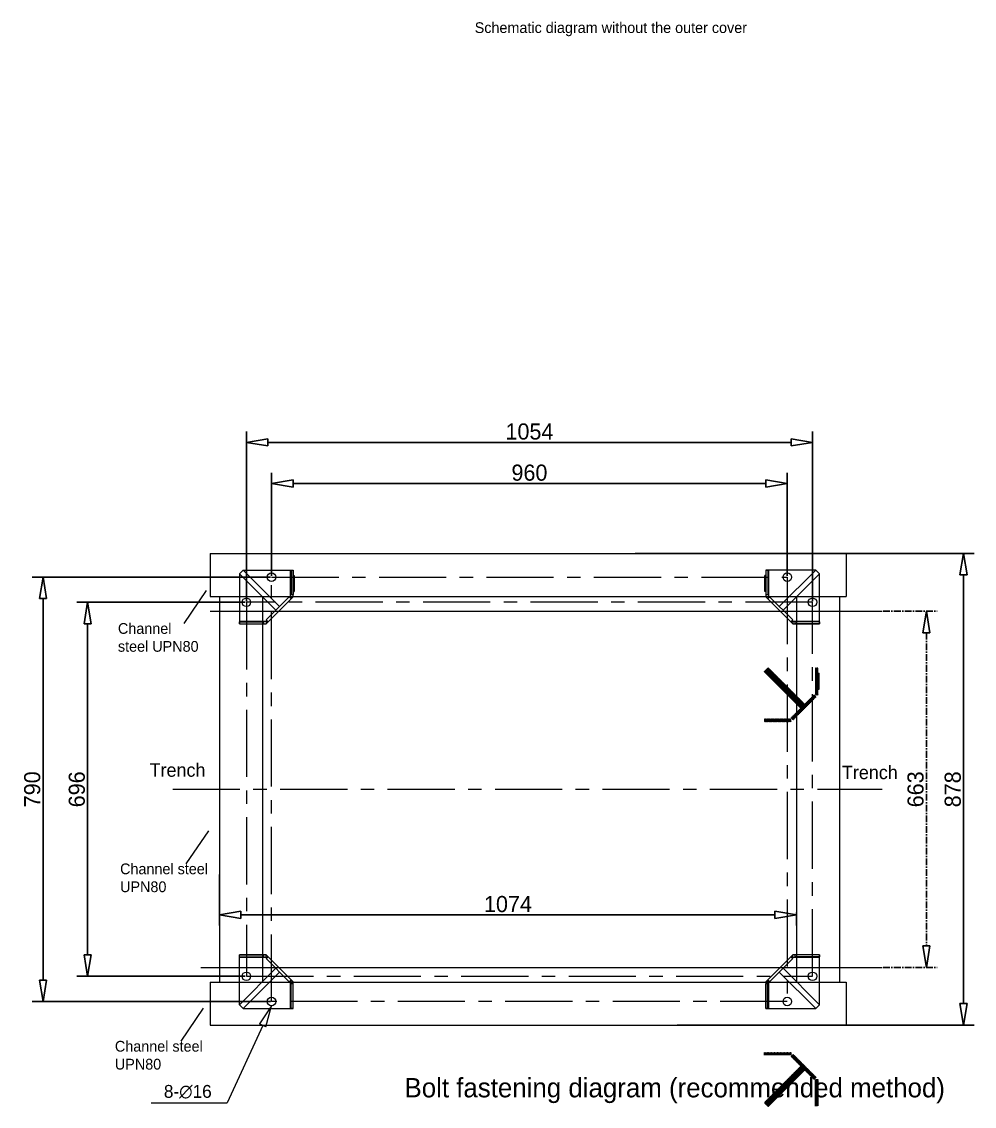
# Model space of a CAD drawing. Header units: inches. Extents: x -4705 to 38647, y 7098 to 31800.
# Drawn here: x 7677 to 9451, y 25109 to 27127 of the extents above; entities that cross this region are included whole.
import ezdxf

# ---------------------------------------------------------------- set-up
doc = ezdxf.new("R2010")
doc.units = ezdxf.units.IN
doc.header["$LTSCALE"] = 10
doc.header["$MEASUREMENT"] = 0
doc.linetypes.add('CENTER', pattern=[2, 1.25, -0.25, 0.25, -0.25])
doc.layers.get('0').update_dxf_attribs({"lineweight": 0})
doc.layers.get('Defpoints').update_dxf_attribs({"lineweight": 0})
doc.styles.add('DWGTransNewTextStyle', font='SourceHanSansCN-Normal.ttf')
doc.styles.get("Standard").update_dxf_attribs({"font": 'SourceHanSansCN-Normal.ttf'})
doc.dimstyles.new('副本 (2) Standard', dxfattribs={"dimtxt": 30, "dimasz": 40, "dimexe": 20, "dimexo": 2, "dimgap": 5, "dimtad": 1, "dimtoh": 1, "dimdec": 0, "dimdsep": 46, "dimtxsty": 'Standard', "dimblk": 'CLOSEDBLANK', "dimcen": 0.09, "dimclrd": 256, "dimadec": 0, "dimazin": 0, "dimtfac": 1, "dimtdec": 0, "dimtofl": 0, "dimtmove": 1, "dimatfit": 2, "dimldrblk": 'CLOSEDBLANK', "dimfxl": 1, "dimtolj": 1, "dimtzin": 0, "dimarcsym": 0})

# ---------------------------------------------------------------- blocks, each defined once
blk = doc.blocks.new('_ClosedBlank')
at = {"color": 0, "linetype": 'ByBlock', "lineweight": -2}
for p, q in [((-1, 0.167), (0, 0)), ((-1, 0.167), (-1, -0.167)), ((0, 0), (-1, -0.167))]:
    blk.add_line(p, q, dxfattribs=at)
blk = doc.blocks.new('*D9')
at = {"color": 0, "linetype": 'CENTER', "lineweight": -2, "transparency": 16777216}
for p, q in [((9281, 26029.9), (9381.3, 26029.9)), ((9281, 25367.2), (9381.3, 25367.2))]:
    blk.add_line(p, q, dxfattribs=at)
at = {"linetype": 'CENTER', "lineweight": -2, "transparency": 16777216}
blk.add_line((9361.3, 25989.9), (9361.3, 25407.2), dxfattribs=at)
at = {"layer": 'Defpoints', "color": 0, "transparency": 16777216}
for p in [(9279, 26029.9), (9279, 25367.2), (9361.3, 25367.2)]:
    blk.add_point(p, dxfattribs=at)
at = {"linetype": 'ByBlock', "lineweight": -2, "transparency": 16777216, "xscale": 40, "yscale": 40, "zscale": 40}
for p, rotation in [((9361.3, 26029.9), 90), ((9361.3, 25367.2), 270)]:
    blk.add_blockref('_ClosedBlank', p, dxfattribs=dict(at, rotation=rotation))
at = {"color": 0, "ltscale": 50, "transparency": 16777216, "insert": (9341.3, 25698.5), "char_height": 30, "attachment_point": 5, "rotation": 90}
blk.add_mtext('\\A1;663', dxfattribs=at)
blk = doc.blocks.new('*D10')
at = {"color": 0, "lineweight": -2, "transparency": 16777216}
for p, q in [((8819.2, 26137.4), (9450.6, 26137.4)), ((8897.7, 25259.7), (9450.6, 25259.7))]:
    blk.add_line(p, q, dxfattribs=at)
at = {"lineweight": -2, "transparency": 16777216}
blk.add_line((9430.6, 26097.4), (9430.6, 25299.7), dxfattribs=at)
at = {"layer": 'Defpoints', "color": 0, "transparency": 16777216}
for p in [(8817.2, 26137.4), (8895.7, 25259.7), (9430.6, 25259.7)]:
    blk.add_point(p, dxfattribs=at)
at = {"linetype": 'ByBlock', "lineweight": -2, "transparency": 16777216, "xscale": 40, "yscale": 40, "zscale": 40}
for p, rotation in [((9430.6, 26137.4), 90), ((9430.6, 25259.7), 270)]:
    blk.add_blockref('_ClosedBlank', p, dxfattribs=dict(at, rotation=rotation))
at = {"color": 0, "ltscale": 50, "transparency": 16777216, "insert": (9410.6, 25698.5), "char_height": 30, "attachment_point": 5, "rotation": 90}
blk.add_mtext('\\A1;878', dxfattribs=at)
blk = doc.blocks.new('*D11')
at = {"color": 0, "lineweight": -2, "transparency": 16777216}
for p, q in [((8045.4, 25540), (8045.4, 25444.8)), ((9119.4, 25469.2), (9119.4, 25444.8))]:
    blk.add_line(p, q, dxfattribs=at)
at = {"lineweight": -2, "transparency": 16777216}
blk.add_line((8085.4, 25464.8), (9079.4, 25464.8), dxfattribs=at)
at = {"layer": 'Defpoints', "color": 0, "transparency": 16777216}
for p in [(8045.4, 25542), (9119.4, 25471.2), (9119.4, 25464.8)]:
    blk.add_point(p, dxfattribs=at)
at = {"linetype": 'ByBlock', "lineweight": -2, "transparency": 16777216, "xscale": 40, "yscale": 40, "zscale": 40, "rotation": 180}
blk.add_blockref('_ClosedBlank', (8045.4, 25464.8), dxfattribs=at)
at = {"linetype": 'ByBlock', "lineweight": -2, "transparency": 16777216, "xscale": 40, "yscale": 40, "zscale": 40}
blk.add_blockref('_ClosedBlank', (9119.4, 25464.8), dxfattribs=at)
at = {"color": 0, "ltscale": 50, "transparency": 16777216, "insert": (8582.4, 25484.8), "char_height": 30, "attachment_point": 5}
blk.add_mtext('\\A1;1074', dxfattribs=at)
blk = doc.blocks.new('*D12')
at = {"color": 0, "lineweight": -2, "ltscale": 50, "transparency": 16777216}
for p, q in [((8142.4, 26095.5), (8142.4, 26287.6)), ((9102.4, 26095.5), (9102.4, 26287.6))]:
    blk.add_line(p, q, dxfattribs=at)
at = {"lineweight": -2, "ltscale": 50, "transparency": 16777216}
blk.add_line((8182.4, 26267.6), (9062.4, 26267.6), dxfattribs=at)
at = {"layer": 'Defpoints', "color": 0, "transparency": 16777216}
for p in [(9102.4, 26267.6), (8142.4, 26093.5), (9102.4, 26093.5)]:
    blk.add_point(p, dxfattribs=at)
at = {"linetype": 'ByBlock', "lineweight": -2, "transparency": 16777216, "xscale": 40, "yscale": 40, "zscale": 40, "rotation": 180}
blk.add_blockref('_ClosedBlank', (8142.4, 26267.6), dxfattribs=at)
at = {"linetype": 'ByBlock', "lineweight": -2, "transparency": 16777216, "xscale": 40, "yscale": 40, "zscale": 40}
blk.add_blockref('_ClosedBlank', (9102.4, 26267.6), dxfattribs=at)
at = {"color": 0, "ltscale": 50, "transparency": 16777216, "insert": (8622.4, 26287.6), "char_height": 30, "attachment_point": 5}
blk.add_mtext('\\A1;960', dxfattribs=at)
blk = doc.blocks.new('*D13')
at = {"color": 0, "lineweight": -2, "ltscale": 50, "transparency": 16777216}
for p, q in [((8095.4, 26048.5), (8095.4, 26364.2)), ((9149.4, 26048.5), (9149.4, 26364.2))]:
    blk.add_line(p, q, dxfattribs=at)
at = {"lineweight": -2, "ltscale": 50, "transparency": 16777216}
blk.add_line((8135.4, 26344.2), (9109.4, 26344.2), dxfattribs=at)
at = {"layer": 'Defpoints', "color": 0, "transparency": 16777216}
for p in [(9149.4, 26344.2), (8095.4, 26046.5), (9149.4, 26046.5)]:
    blk.add_point(p, dxfattribs=at)
at = {"linetype": 'ByBlock', "lineweight": -2, "transparency": 16777216, "xscale": 40, "yscale": 40, "zscale": 40, "rotation": 180}
blk.add_blockref('_ClosedBlank', (8095.4, 26344.2), dxfattribs=at)
at = {"linetype": 'ByBlock', "lineweight": -2, "transparency": 16777216, "xscale": 40, "yscale": 40, "zscale": 40}
blk.add_blockref('_ClosedBlank', (9149.4, 26344.2), dxfattribs=at)
at = {"color": 0, "ltscale": 50, "transparency": 16777216, "insert": (8622.4, 26364.2), "char_height": 30, "attachment_point": 5}
blk.add_mtext('\\A1;1054', dxfattribs=at)
blk = doc.blocks.new('*D14')
at = {"color": 0, "lineweight": -2, "ltscale": 50, "transparency": 16777216}
for p, q in [((8093.4, 26046.5), (7779.9, 26046.5)), ((8093.4, 25350.5), (7779.9, 25350.5))]:
    blk.add_line(p, q, dxfattribs=at)
at = {"lineweight": -2, "ltscale": 50, "transparency": 16777216}
blk.add_line((7799.9, 26006.5), (7799.9, 25390.5), dxfattribs=at)
at = {"layer": 'Defpoints', "color": 0, "transparency": 16777216}
for p in [(8095.4, 26046.5), (7799.9, 25350.5), (8095.4, 25350.5)]:
    blk.add_point(p, dxfattribs=at)
at = {"linetype": 'ByBlock', "lineweight": -2, "transparency": 16777216, "xscale": 40, "yscale": 40, "zscale": 40}
for p, rotation in [((7799.9, 26046.5), 90), ((7799.9, 25350.5), 270)]:
    blk.add_blockref('_ClosedBlank', p, dxfattribs=dict(at, rotation=rotation))
at = {"color": 0, "ltscale": 50, "transparency": 16777216, "insert": (7779.9, 25698.5), "char_height": 30, "attachment_point": 5, "rotation": 90}
blk.add_mtext('\\A1;696', dxfattribs=at)
blk = doc.blocks.new('*D15')
at = {"color": 0, "lineweight": -2, "ltscale": 50, "transparency": 16777216}
for p, q in [((8140.4, 26093.5), (7696.9, 26093.5)), ((8140.4, 25303.5), (7696.9, 25303.5))]:
    blk.add_line(p, q, dxfattribs=at)
at = {"lineweight": -2, "ltscale": 50, "transparency": 16777216}
blk.add_line((7716.9, 25343.5), (7716.9, 26053.5), dxfattribs=at)
at = {"layer": 'Defpoints', "color": 0, "transparency": 16777216}
for p in [(7716.9, 26093.5), (8142.4, 26093.5), (8142.4, 25303.5)]:
    blk.add_point(p, dxfattribs=at)
at = {"linetype": 'ByBlock', "lineweight": -2, "transparency": 16777216, "xscale": 40, "yscale": 40, "zscale": 40}
for p, rotation in [((7716.9, 26093.5), 90), ((7716.9, 25303.5), 270)]:
    blk.add_blockref('_ClosedBlank', p, dxfattribs=dict(at, rotation=rotation))
at = {"color": 0, "ltscale": 50, "transparency": 16777216, "insert": (7696.9, 25698.5), "char_height": 30, "attachment_point": 5, "rotation": 90}
blk.add_mtext('\\A1;790', dxfattribs=at)

msp = doc.modelspace()

# ---------------------------------------------------------------- hatches: boundary and pattern name
at = {"linetype": 'Continuous'}
h = msp.add_hatch(dxfattribs=at)
h.set_pattern_fill('DEFAULT__9', color=2, scale=0.190078, angle=285, style=0, pattern_type=0)
h.set_pattern_definition([(285, (5391.01652, 17224.16378), (0.183601445, 0.049195859), [])])
edge = h.paths.add_edge_path()
edge.add_line((9059.82, 25917.546), (9127.702, 25849.664))
edge.add_line((9066.891, 25924.617), (9059.82, 25917.546))
edge.add_line((9066.891, 25924.617), (9134.773, 25856.735))
edge.add_line((9134.773, 25856.735), (9127.702, 25849.664))
h = msp.add_hatch(dxfattribs=at)
h.set_pattern_fill('DEFAULT__5', color=2, scale=0.445815, angle=205, style=0, pattern_type=0)
h.set_pattern_definition([(205, (5391.0165, 17224.1638), (0.188409533, -0.404045547), [])])
edge = h.paths.add_edge_path()
edge.add_line((9059.82, 25824.616), (9109.82, 25824.616))
edge.add_line((9059.82, 25829.616), (9059.82, 25824.616))
edge.add_line((9059.82, 25829.616), (9109.82, 25829.616))
edge.add_line((9109.82, 25829.616), (9109.82, 25824.616))
edge = h.paths.add_edge_path()
edge.add_line((9159.82, 25874.616), (9159.82, 25924.616))
edge.add_line((9154.82, 25874.616), (9159.82, 25874.616))
edge.add_line((9154.82, 25874.616), (9154.82, 25924.616))
edge.add_line((9154.82, 25924.616), (9159.82, 25924.616))
edge = h.paths.add_edge_path()
edge.add_line((9113.355, 25828.152), (9156.284, 25871.081))
edge.add_line((9109.82, 25831.687), (9113.355, 25828.152))
edge.add_line((9109.82, 25831.687), (9152.748, 25874.616))
edge.add_line((9152.748, 25874.616), (9156.284, 25871.081))
h = msp.add_hatch(dxfattribs=at)
h.set_pattern_fill('DEFAULT__2', color=2, scale=0.032529, angle=165, style=0, pattern_type=0)
h.set_pattern_definition([(165, (5391.016518, 17224.163783), (-0.0084190208, -0.0314202134), [])])
edge = h.paths.add_edge_path()
edge.add_line((9161.82, 25914.616), (9161.82, 25884.616))
edge.add_line((9159.82, 25884.616), (9161.82, 25884.616))
edge.add_line((9159.82, 25914.616), (9159.82, 25884.616))
edge.add_line((9159.82, 25914.616), (9161.82, 25914.616))
h = msp.add_hatch(dxfattribs=at)
h.set_pattern_fill('DEFAULT__3', color=2, scale=0.284967, angle=285, style=0, pattern_type=0)
h.set_pattern_definition([(285, (5391.01652, 17224.16378), (0.275257466, 0.073755016), [])])
edge = h.paths.add_edge_path()
edge.add_line((9159.82, 25108.616), (9159.82, 25158.616))
edge.add_line((9154.82, 25108.616), (9159.82, 25108.616))
edge.add_line((9154.82, 25108.616), (9154.82, 25158.616))
edge.add_line((9154.82, 25158.616), (9159.82, 25158.616))
edge = h.paths.add_edge_path()
edge.add_line((9109.82, 25208.616), (9059.82, 25208.616))
edge.add_line((9109.82, 25203.616), (9109.82, 25208.616))
edge.add_line((9109.82, 25203.616), (9059.82, 25203.616))
edge.add_line((9059.82, 25203.616), (9059.82, 25208.616))
edge = h.paths.add_edge_path()
edge.add_line((9156.284, 25162.152), (9113.355, 25205.081))
edge.add_line((9152.748, 25158.616), (9156.284, 25162.152))
edge.add_line((9152.748, 25158.616), (9109.82, 25201.545))
edge.add_line((9109.82, 25201.545), (9113.355, 25205.081))
h = msp.add_hatch(dxfattribs=at)
h.set_pattern_fill('DEFAULT__7', color=2, scale=0.232709, angle=5, style=0, pattern_type=0)
h.set_pattern_definition([(5, (5391.01652, 17224.16378), (-0.020281932, 0.231823545), [])])
edge = h.paths.add_edge_path()
edge.add_line((9066.89, 25108.616), (9134.772, 25176.498))
edge.add_line((9059.818, 25115.687), (9066.89, 25108.616))
edge.add_line((9059.818, 25115.687), (9127.701, 25183.569))
edge.add_line((9127.701, 25183.569), (9134.772, 25176.498))

# ---------------------------------------------------------------- linework, layer by layer
at = {"color": 0}
for p, q in [((8028.012, 26137.39), (9211.832, 26137.39)), ((8028.012, 26137.39), (8028.012, 26057.39)), ((9211.832, 26137.39), (9211.832, 26057.39)), ((8028.012, 26057.39), (9211.832, 26057.39)), ((8045.426, 26057.39), (8045.426, 25339.69)), ((8125.426, 26057.39), (8125.426, 25339.69)), ((9119.426, 26057.39), (9119.426, 25339.69)), ((9199.426, 26057.39), (9199.426, 25339.69)), ((8028.012, 25339.69), (9211.832, 25339.69)), ((8028.012, 25339.69), (8028.012, 25259.69)), ((8082.426, 25339.69), (9211.832, 25339.69)), ((9211.832, 25339.69), (9211.832, 25259.69)), ((8028.012, 25259.69), (9211.832, 25259.69))]:
    msp.add_line(p, q, dxfattribs=at)
at = {"color": 3, "linetype": 'Continuous', "lineweight": 0}
for p, q in [((8089.497, 26106.541), (8082.426, 26099.47)), ((8082.426, 26099.47), (8082.426, 26006.54)), ((8082.426, 26099.47), (8150.308, 26031.588)), ((8089.496, 26106.54), (8182.426, 26106.54)), ((8089.497, 26106.541), (8157.379, 26038.659)), ((8177.426, 26056.54), (8177.426, 26106.54)), ((8178.89, 26106.54), (8178.89, 26060.783)), ((8178.89, 26106.54), (8182.39, 26106.54)), ((8182.39, 26106.54), (8182.39, 26060.783)), ((8182.426, 26056.54), (8182.426, 26106.54)), ((9062.426, 26106.54), (9062.426, 26056.54)), ((9155.356, 26106.54), (9062.426, 26106.54)), ((9062.461, 26106.54), (9062.461, 26060.783)), ((9062.461, 26106.54), (9065.961, 26106.54)), ((9065.961, 26106.54), (9065.961, 26060.783)), ((9067.426, 26106.54), (9067.426, 26056.54)), ((9155.356, 26106.54), (9087.473, 26038.658)), ((9162.427, 26099.469), (9094.545, 26031.587)), ((9162.427, 26099.469), (9155.356, 26106.54)), ((9162.426, 26006.54), (9162.426, 26099.47)), ((8182.426, 26096.54), (8184.426, 26096.54)), ((8184.426, 26096.54), (8184.426, 26066.54)), ((9060.426, 26066.54), (9060.426, 26096.54)), ((9062.426, 26096.54), (9060.426, 26096.54)), ((8178.89, 26060.783), (8182.39, 26060.783)), ((8182.426, 26066.54), (8184.426, 26066.54)), ((9062.426, 26066.54), (9060.426, 26066.54)), ((9062.461, 26060.783), (9065.961, 26060.783)), ((8132.426, 26013.611), (8175.355, 26056.54)), ((8132.426, 26006.54), (8182.426, 26056.54)), ((8157.379, 26038.659), (8150.308, 26031.588)), ((8175.001, 26056.894), (8178.89, 26053.005)), ((8176.926, 26056.54), (8182.426, 26056.54)), ((8178.855, 26056.54), (8177.83, 26054.065)), ((9067.926, 26056.54), (9062.426, 26056.54)), ((9062.426, 26056.54), (9112.426, 26006.54)), ((9069.85, 26056.894), (9065.961, 26053.005)), ((9065.997, 26056.54), (9067.022, 26054.065)), ((9069.497, 26056.54), (9112.426, 26013.611)), ((9094.545, 26031.587), (9087.473, 26038.658)), ((8082.426, 26011.54), (8132.426, 26011.54)), ((8082.426, 26006.576), (8082.426, 26010.076)), ((8082.426, 26010.076), (8128.183, 26010.076)), ((8082.426, 26006.576), (8128.183, 26006.576)), ((8082.426, 26006.54), (8132.426, 26006.54)), ((8128.183, 26006.576), (8128.183, 26010.076)), ((8132.072, 26013.965), (8135.961, 26010.076)), ((8132.426, 26012.04), (8132.426, 26006.54)), ((8132.426, 26010.111), (8134.901, 26011.136)), ((9112.779, 26013.965), (9108.89, 26010.076)), ((9112.426, 26010.111), (9109.951, 26011.136)), ((9112.426, 26012.04), (9112.426, 26006.54)), ((9112.426, 26011.54), (9162.426, 26011.54)), ((9112.426, 26006.54), (9162.426, 26006.54)), ((9162.426, 26010.076), (9116.668, 26010.076)), ((9116.668, 26010.076), (9116.668, 26006.576)), ((9162.426, 26006.576), (9116.668, 26006.576)), ((9162.426, 26010.076), (9162.426, 26006.576)), ((8082.426, 25297.61), (8082.426, 25390.54)), ((8132.426, 25390.54), (8082.426, 25390.54)), ((8082.426, 25387.005), (8082.426, 25390.505)), ((8082.426, 25390.505), (8128.183, 25390.505)), ((8082.426, 25387.005), (8128.183, 25387.005)), ((8132.426, 25385.54), (8082.426, 25385.54)), ((8128.183, 25387.005), (8128.183, 25390.505)), ((8132.072, 25383.116), (8135.961, 25387.005)), ((8182.426, 25340.54), (8132.426, 25390.54)), ((8132.426, 25385.04), (8132.426, 25390.54)), ((8132.426, 25386.969), (8134.901, 25385.944)), ((8175.355, 25340.54), (8132.426, 25383.469)), ((9112.426, 25390.54), (9062.426, 25340.54)), ((9112.426, 25383.469), (9069.497, 25340.54)), ((9112.779, 25383.116), (9108.89, 25387.005)), ((9112.426, 25386.969), (9109.951, 25385.944)), ((9162.426, 25390.54), (9112.426, 25390.54)), ((9112.426, 25385.04), (9112.426, 25390.54)), ((9162.426, 25385.54), (9112.426, 25385.54)), ((9162.426, 25390.505), (9116.668, 25390.505)), ((9116.668, 25390.505), (9116.668, 25387.005)), ((9162.426, 25387.005), (9116.668, 25387.005)), ((9162.426, 25297.61), (9162.426, 25390.54)), ((9162.426, 25390.505), (9162.426, 25387.005)), ((8082.425, 25297.611), (8150.307, 25365.494)), ((8089.496, 25290.54), (8157.378, 25358.422)), ((8150.307, 25365.494), (8157.378, 25358.422)), ((9087.472, 25358.421), (9094.543, 25365.492)), ((9155.355, 25290.539), (9087.472, 25358.421)), ((9162.426, 25297.61), (9094.543, 25365.492)), ((8175.001, 25340.187), (8178.89, 25344.076)), ((8176.926, 25340.54), (8182.426, 25340.54)), ((8177.426, 25290.54), (8177.426, 25340.54)), ((8178.855, 25340.54), (8177.83, 25343.015)), ((8178.89, 25290.54), (8178.89, 25336.298)), ((8182.39, 25336.298), (8178.89, 25336.298)), ((8182.39, 25290.54), (8182.39, 25336.298)), ((9067.926, 25340.54), (9062.426, 25340.54)), ((9062.426, 25340.54), (9062.426, 25290.54)), ((9065.961, 25336.298), (9062.461, 25336.298)), ((9062.461, 25290.54), (9062.461, 25336.298)), ((9069.85, 25340.187), (9065.961, 25344.076)), ((9065.961, 25290.54), (9065.961, 25336.298)), ((9065.997, 25340.54), (9067.022, 25343.015)), ((9067.426, 25340.54), (9067.426, 25290.54)), ((8082.425, 25297.611), (8089.496, 25290.54)), ((8089.496, 25290.54), (8182.426, 25290.54)), ((8182.39, 25290.54), (8178.89, 25290.54)), ((9062.426, 25290.54), (9155.356, 25290.54)), ((9065.961, 25290.54), (9062.461, 25290.54)), ((9155.355, 25290.539), (9162.426, 25297.61))]:
    msp.add_line(p, q, dxfattribs=at)
at = {"color": 2, "linetype": 'CENTER', "ltscale": 10}
for p, q in [((8142.426, 26093.54), (9102.426, 26093.54)), ((8142.426, 25303.54), (8142.426, 26093.54)), ((9102.426, 26093.54), (9102.426, 25303.54)), ((8095.426, 26046.54), (8095.426, 25350.54)), ((9149.426, 26046.54), (8095.426, 26046.54)), ((9149.426, 25350.54), (9149.426, 26046.54)), ((8095.426, 25350.54), (9149.426, 25350.54)), ((9102.426, 25303.54), (8142.426, 25303.54))]:
    msp.add_line(p, q, dxfattribs=at)
at = {"color": 1}
for p, q in [((8020.631, 26068.491), (7978.968, 26007.382)), ((8024.678, 25621.136), (7983.014, 25560.028)), ((8014.955, 25291.022), (7973.292, 25229.913))]:
    msp.add_line(p, q, dxfattribs=at)
at = {"color": 1, "ltscale": 50}
for p, q in [((8028.012, 26029.89), (9278.993, 26029.89)), ((8010.473, 25367.19), (9278.993, 25367.19))]:
    msp.add_line(p, q, dxfattribs=at)
at = {"color": 1, "linetype": 'CENTER', "ltscale": 10}
msp.add_line((7958.397, 25698.54), (9278.993, 25698.54), dxfattribs=at)
at = {"color": 1, "linetype": 'Continuous', "lineweight": 0}
msp.add_line((8182.426, 25290.54), (8182.426, 25340.54), dxfattribs=at)
at = {"ltscale": 50}
for p in [(8125.783, 25259.167), (7918.012, 25114.817)]:
    msp.add_line(p, (8059.735, 25114.817), dxfattribs=at)
at = {"color": 3, "linetype": 'Continuous', "lineweight": 0}
for centre in [(8142.426, 26093.54), (9102.426, 26093.54), (8095.426, 26046.54), (9149.426, 26046.54), (8095.426, 25350.54), (9149.426, 25350.54), (8142.426, 25303.54), (9102.426, 25303.54)]:
    msp.add_circle(centre, 8, dxfattribs=at)

# ---------------------------------------------------------------- block references
at = {"ltscale": 50, "xscale": -40, "yscale": 40, "zscale": 40, "rotation": 245.413231337779}
msp.add_blockref('_ClosedBlank', (8142.426, 25295.54), dxfattribs=at)

# ---------------------------------------------------------------- texts
at = {"insert": (8520.504, 27125.934), "char_height": 20, "width": 868.98667, "attachment_point": 1, "style": 'DWGTransNewTextStyle'}
msp.add_mtext('Schematic diagram without the outer cover', dxfattribs=at)
at = {"color": 1, "char_height": 20, "attachment_point": 1, "style": 'DWGTransNewTextStyle'}
for insert, width in [((7856.347, 26007.846), 159.64004), ((7860.393, 25560.492), 164.13391), ((7850.67, 25230.377), 174.94015)]:
    msp.add_mtext('Channel steel UPN80', dxfattribs=dict(at, insert=insert, width=width))
at = {"color": 7, "linetype": 'Continuous', "lineweight": 70, "insert": (7915.2, 25746.855), "char_height": 25, "width": 4942.77968, "attachment_point": 1, "style": 'DWGTransNewTextStyle'}
msp.add_mtext('Trench', dxfattribs=at)
at = {"lineweight": 0, "width": 4942.77968, "attachment_point": 1, "style": 'DWGTransNewTextStyle'}
for s, insert, char_height in [('Trench', (9204.043, 25742.46), 25), ('Bolt fastening diagram (recommended method)', (8389.801, 25161.287), 36)]:
    msp.add_mtext(s, dxfattribs=dict(at, insert=insert, char_height=char_height))
at = {"color": 0, "ltscale": 50, "insert": (7986.373, 25135.577), "char_height": 24, "attachment_point": 5, "style": 'DWGTransNewTextStyle'}
msp.add_mtext('8-∅16', dxfattribs=at)

# ---------------------------------------------------------------- dimensions: what is measured, and where the dimension line sits
at = {"color": 0, "ltscale": 50}
for base, p1, p2, picture, middle in [((9149.426, 26344.249), (8095.426, 26046.54), (9149.426, 26046.54), '*D13', (8622.426, 26364.249)), ((9102.426, 26267.553), (8142.426, 26093.54), (9102.426, 26093.54), '*D12', (8622.426, 26287.553))]:
    dim = msp.add_linear_dim(base=base, p1=p1, p2=p2, dimstyle='副本 (2) Standard', dxfattribs=at)
    dim.commit()
    dim.dimension.update_dxf_attribs({"geometry": picture, "text_midpoint": middle})
at = {"color": 0}
dim = msp.add_linear_dim(base=(9430.571, 25259.69), p1=(8817.226, 26137.39), p2=(8895.746, 25259.69), angle=90, dimstyle='副本 (2) Standard', dxfattribs=at)
dim.commit()
dim.dimension.update_dxf_attribs({"geometry": '*D10', "text_midpoint": (9410.571, 25698.54)})
at = {"color": 0, "ltscale": 50}
for base, p1, p2, picture, middle in [((7716.856, 26093.54), (8142.426, 25303.54), (8142.426, 26093.54), '*D15', (7696.856, 25698.54)), ((7799.904, 25350.54), (8095.426, 26046.54), (8095.426, 25350.54), '*D14', (7779.904, 25698.54))]:
    dim = msp.add_linear_dim(base=base, p1=p1, p2=p2, angle=90, dimstyle='副本 (2) Standard', dxfattribs=at)
    dim.commit()
    dim.dimension.update_dxf_attribs({"geometry": picture, "text_midpoint": middle})
at = {"color": 0, "linetype": 'CENTER'}
dim = msp.add_linear_dim(base=(9361.285, 25367.19), p1=(9278.993, 26029.89), p2=(9278.993, 25367.19), angle=90, dimstyle='副本 (2) Standard', dxfattribs=at)
dim.commit()
dim.dimension.update_dxf_attribs({"geometry": '*D9', "text_midpoint": (9341.285, 25698.54)})
at = {"color": 0}
dim = msp.add_linear_dim(base=(9119.426, 25464.771), p1=(8045.426, 25542.016), p2=(9119.426, 25471.208), dimstyle='副本 (2) Standard', dxfattribs=at)
dim.commit()
dim.dimension.update_dxf_attribs({"geometry": '*D11', "text_midpoint": (8582.426, 25484.771)})

doc.saveas('drawing.dxf')
